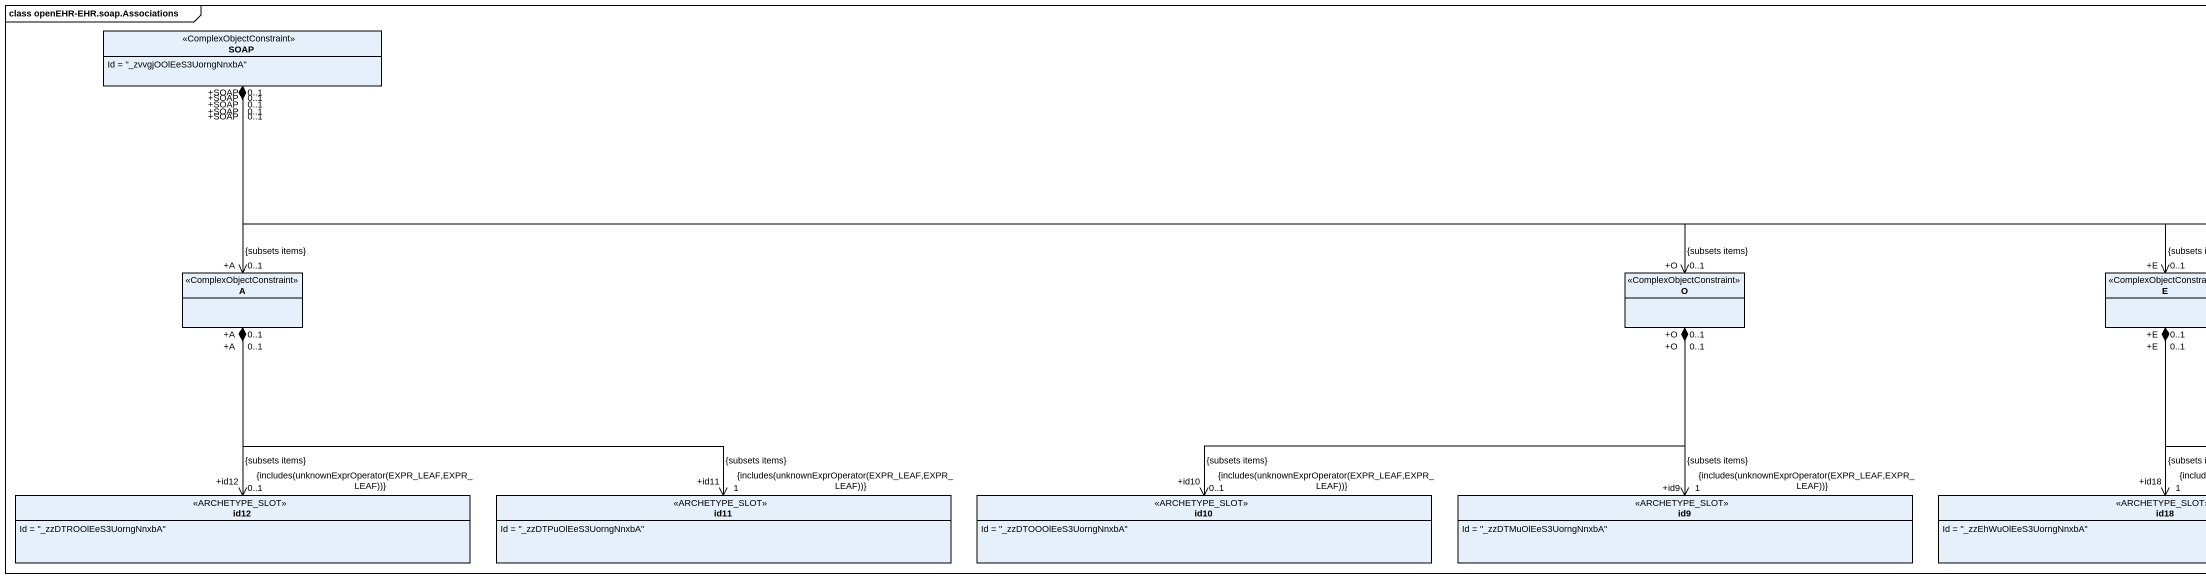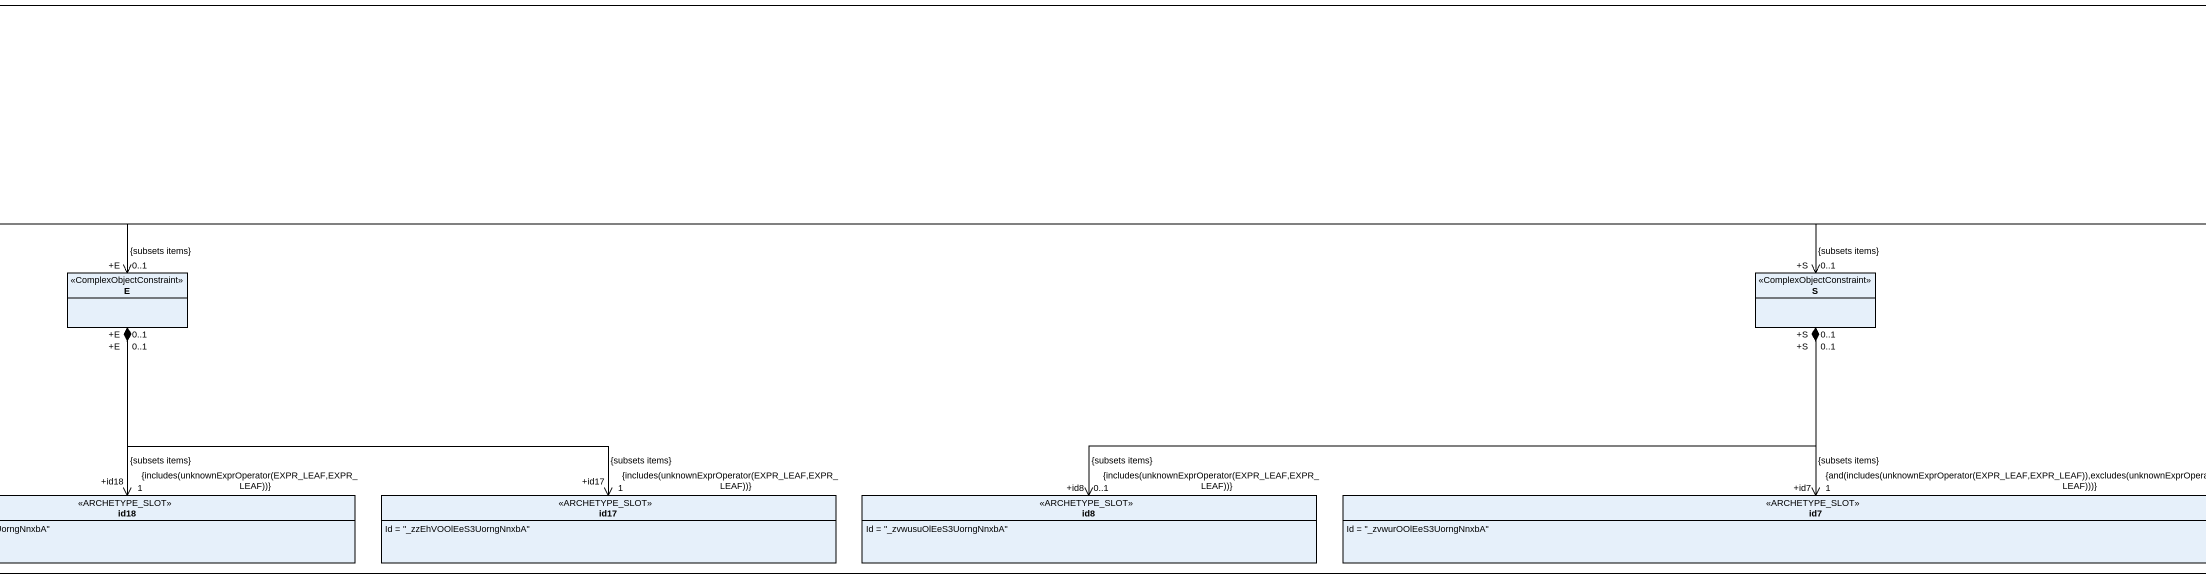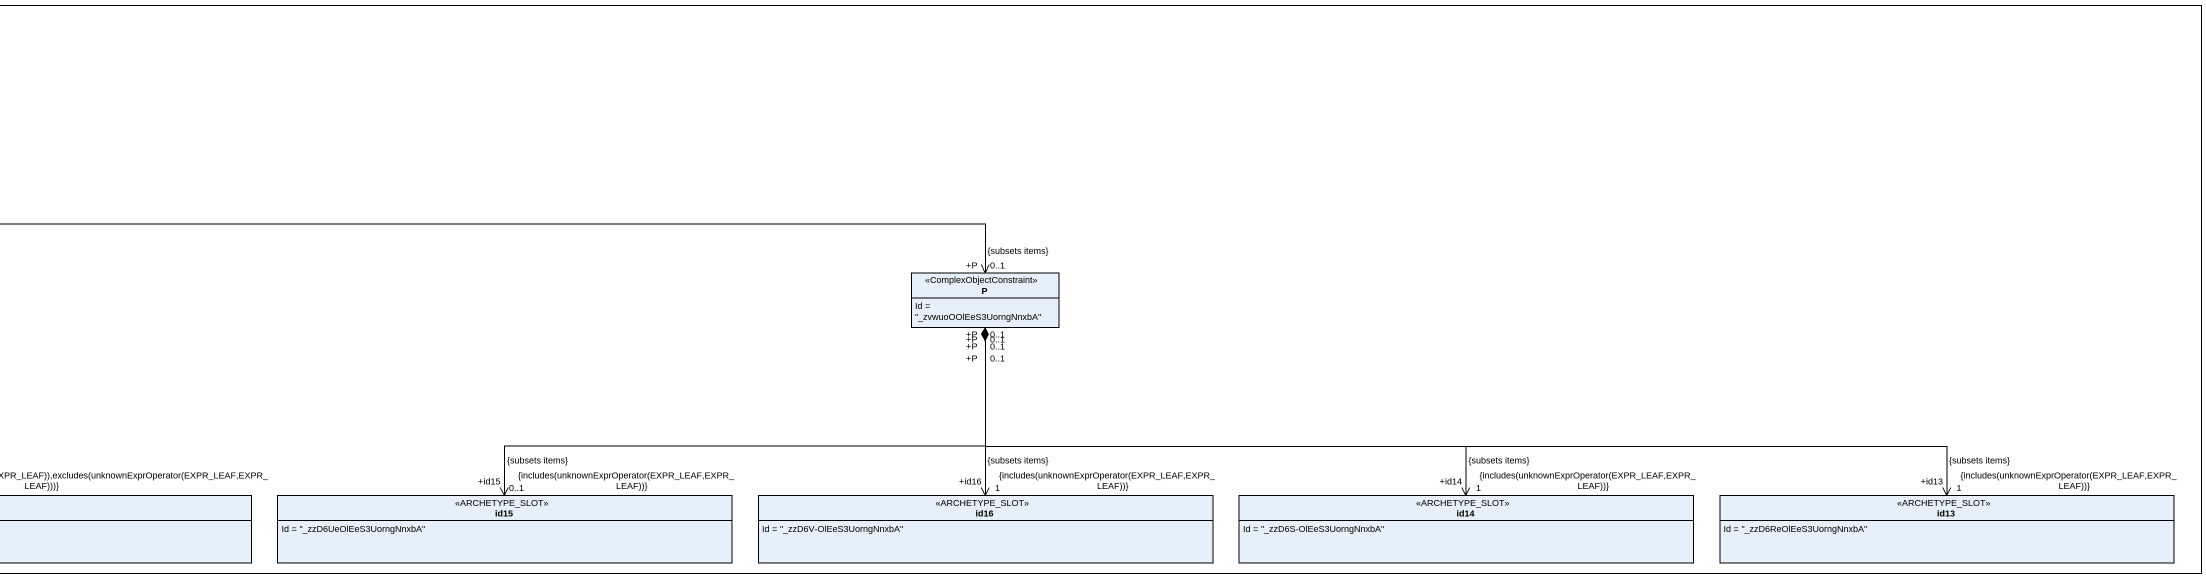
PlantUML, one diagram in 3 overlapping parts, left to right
@startuml
mainframe class openEHR-EHR.soap.Associations
hide circle
hide empty members
class SOAP <<ComplexObjectConstraint>> {
  Id = "_zvvgjOOlEeS3UorngNnxbA"
}
class A <<ComplexObjectConstraint>>
class "O" as O_ <<ComplexObjectConstraint>>
class E <<ComplexObjectConstraint>>
class S <<ComplexObjectConstraint>>
class P <<ComplexObjectConstraint>> {
  Id = "_zvwuoOOlEeS3UorngNnxbA"
}
class id12 <<ARCHETYPE_SLOT>> {
  Id = "_zzDTROOlEeS3UorngNnxbA"
}
class id11 <<ARCHETYPE_SLOT>> {
  Id = "_zzDTPuOlEeS3UorngNnxbA"
}
class id10 <<ARCHETYPE_SLOT>> {
  Id = "_zzDTOOOlEeS3UorngNnxbA"
}
class id9 <<ARCHETYPE_SLOT>> {
  Id = "_zzDTMuOlEeS3UorngNnxbA"
}
class id18 <<ARCHETYPE_SLOT>> {
  Id = "_zzEhWuOlEeS3UorngNnxbA"
}
class id17 <<ARCHETYPE_SLOT>> {
  Id = "_zzEhVOOlEeS3UorngNnxbA"
}
class id8 <<ARCHETYPE_SLOT>> {
  Id = "_zvwusuOlEeS3UorngNnxbA"
}
class id7 <<ARCHETYPE_SLOT>> {
  Id = "_zvwurOOlEeS3UorngNnxbA"
}
class id15 <<ARCHETYPE_SLOT>> {
  Id = "_zzD6UeOlEeS3UorngNnxbA"
}
class id16 <<ARCHETYPE_SLOT>> {
  Id = "_zzD6V-OlEeS3UorngNnxbA"
}
class id14 <<ARCHETYPE_SLOT>> {
  Id = "_zzD6S-OlEeS3UorngNnxbA"
}
class id13 <<ARCHETYPE_SLOT>> {
  Id = "_zzD6ReOlEeS3UorngNnxbA"
}
SOAP "+SOAP\n0..1" *--> "+A\n0..1\n{subsets items}" A
SOAP "+SOAP\n0..1" *-right-> "+O\n0..1\n{subsets items}" O_
SOAP "+SOAP\n0..1" *-right-> "+E\n0..1\n{subsets items}" E
SOAP "+SOAP\n0..1" *-right-> "+S\n0..1\n{subsets items}" S
SOAP "+SOAP\n0..1" *-right-> "+P\n0..1\n{subsets items}" P
A "+A\n0..1" *--> "+id12\n0..1\n{includes(unknownExprOperator(EXPR_LEAF,EXPR_LEAF))}\n{subsets items}" id12
A "+A\n0..1" *-right-> "+id11\n1\n{includes(unknownExprOperator(EXPR_LEAF,EXPR_LEAF))}\n{subsets items}" id11
O_ "+O\n0..1" *-left-> "+id10\n0..1\n{includes(unknownExprOperator(EXPR_LEAF,EXPR_LEAF))}\n{subsets items}" id10
O_ "+O\n0..1" *--> "+id9\n1\n{includes(unknownExprOperator(EXPR_LEAF,EXPR_LEAF))}\n{subsets items}" id9
E "+E\n0..1" *--> "+id18\n1\n{includes(unknownExprOperator(EXPR_LEAF,EXPR_LEAF))}\n{subsets items}" id18
E "+E\n0..1" *-right-> "+id17\n1\n{includes(unknownExprOperator(EXPR_LEAF,EXPR_LEAF))}\n{subsets items}" id17
S "+S\n0..1" *-left-> "+id8\n0..1\n{includes(unknownExprOperator(EXPR_LEAF,EXPR_LEAF))}\n{subsets items}" id8
S "+S\n0..1" *--> "+id7\n1\n{and(includes(unknownExprOperator(EXPR_LEAF,EXPR_LEAF)),excludes(unknownExprOperator(EXPR_LEAF,EXPR_LEAF)))}\n{subsets items}" id7
P "+P\n0..1" *-left-> "+id15\n0..1\n{includes(unknownExprOperator(EXPR_LEAF,EXPR_LEAF))}\n{subsets items}" id15
P "+P\n0..1" *--> "+id16\n1\n{includes(unknownExprOperator(EXPR_LEAF,EXPR_LEAF))}\n{subsets items}" id16
P "+P\n0..1" *-right-> "+id14\n1\n{includes(unknownExprOperator(EXPR_LEAF,EXPR_LEAF))}\n{subsets items}" id14
P "+P\n0..1" *-right-> "+id13\n1\n{includes(unknownExprOperator(EXPR_LEAF,EXPR_LEAF))}\n{subsets items}" id13
@enduml
